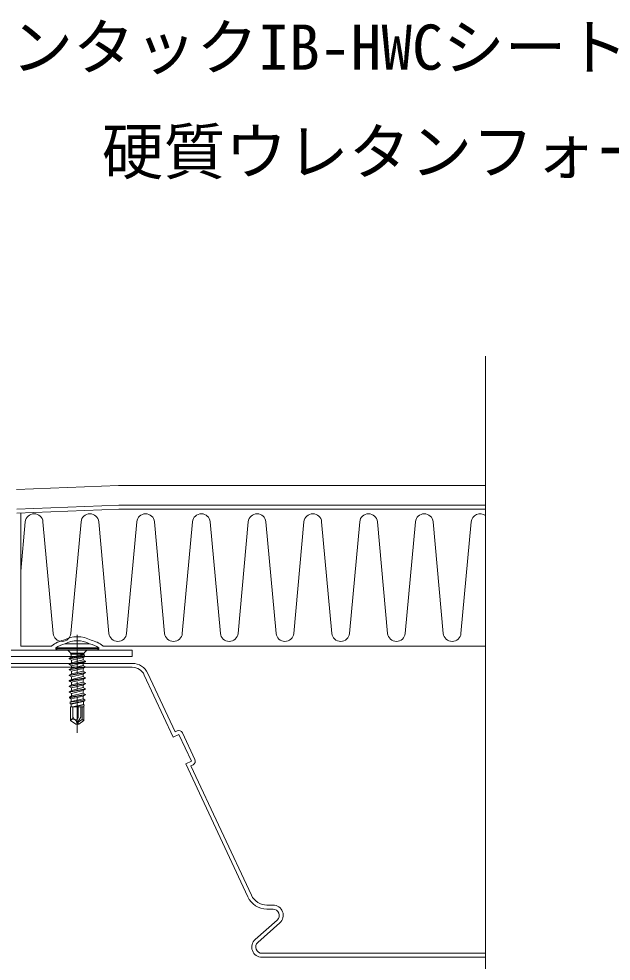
# Model space of a CAD drawing. Units: millimetres, scale not verified. Extents: x -840 to 840, y -594 to 594.
# Drawn here: x -340.1 to -189.1, y -267.6 to -27.1 of the extents above; entities that cross this region are included whole.
import ezdxf
from ezdxf.enums import TextEntityAlignment as Align

# ---------------------------------------------------------------- set-up
doc = ezdxf.new("R2010")
doc.units = ezdxf.units.MM
doc.header["$LTSCALE"] = 2
doc.linetypes.add('CHAIN1', pattern=[8, 5, -1, 1, -1])
for name, color, linetype, lineweight in [('0-2_タイトル文字', 5, 'Continuous', 9), ('0-6_鋼材(受け鋼鈑)', 7, 'Continuous', 9), ('0-9_中心線', 2, 'CHAIN1', 9), ('0-B_断熱材', 4, 'Continuous', 9), ('0-F_基準線(IBｼｰﾄ)', 7, 'Continuous', 9), ('1-2_部材(ﾋﾞｽ類)', 7, 'Continuous', 9), ('1-5_破断線', 7, 'Continuous', 9)]:
    doc.layers.add(name, color=color, linetype=linetype, lineweight=lineweight)
doc.styles.add('ＭＳ ゴシック', font='')
doc.styles.get('ＭＳ ゴシック').set_extended_font_data('MS Gothic')

msp = doc.modelspace()

# ---------------------------------------------------------------- linework, layer by layer
at = {"layer": '0-6_鋼材(受け鋼鈑)'}
for p, q in [((-311.234, -191.574), (-355.787, -191.574)), ((-355.787, -192.574), (-311.234, -192.574)), ((-295.228, -216.101), (-298.398, -209.304)), ((-275.307, -253.274), (-276.857, -253.274)), ((-276.857, -254.274), (-275.307, -254.274)), ((-274.247, -257.073), (-279.854, -262.025)), ((-279.192, -262.774), (-273.585, -257.822)), ((-221.14, -265.574), (-278.133, -265.574))]:
    msp.add_line(p, q, dxfattribs=at)
at = {"layer": '0-6_鋼材(受け鋼鈑)', "color": 2}
msp.add_lwpolyline([(-354.787, -189.774), (-311.234, -189.774), (-311.234, -188.174), (-354.787, -188.174)], dxfattribs=at)
at = {"layer": '0-6_鋼材(受け鋼鈑)'}
for points in [[(-308.153, -194.537), (-300.754, -210.403), (-299.304, -209.726), (-296.134, -216.524), (-297.585, -217.2), (-281.751, -251.156)], [(-299.727, -208.82), (-300.27, -209.074), (-307.246, -194.114)], [(-280.844, -250.733), (-296.256, -217.684), (-295.712, -217.43)], [(-278.133, -266.574), (-272.707, -266.574), (-221.14, -266.574)]]:
    msp.add_lwpolyline(points, dxfattribs=at)
for centre, radius, start, end in [((-311.234, -195.974), 4.4, 25, 90), ((-311.234, -195.974), 3.4, 25, 90), ((-299.304, -209.726), 1, 25, 115), ((-296.134, -216.524), 1, 295, 25), ((-276.857, -248.874), 5.4, 205, 270), ((-276.857, -248.874), 4.4, 205, 270), ((-275.307, -255.874), 2.6, 311.45256, 90), ((-275.307, -255.874), 1.6, 311.45256, 90), ((-278.133, -263.974), 2.6, 131.45256, 270), ((-278.133, -263.974), 1.6, 131.45256, 270)]:
    msp.add_arc(centre, radius, start, end, dxfattribs=at)
at = {"layer": '0-9_中心線'}
msp.add_line((-325.234, -184.274), (-325.234, -209.274), dxfattribs=at)
at = {"layer": '0-B_断熱材', "color": 7}
for p, q in [((-340.64, -153.214), (-314.64, -152.174)), ((-339.64, -153.174), (-339.64, -187.174)), ((-314.64, -152.174), (-221.14, -152.174)), ((-331.734, -187.174), (-339.64, -187.174)), ((-331.734, -187.059), (-331.734, -187.174)), ((-318.734, -187.059), (-318.734, -187.174)), ((-221.14, -187.174), (-318.734, -187.174))]:
    msp.add_line(p, q, dxfattribs=at)
at = {"layer": '0-B_断熱材'}
for p, q in [((-338.493, -155.439), (-339.64, -167.991)), ((-333.986, -155.439), (-331.386, -183.908)), ((-324.278, -155.439), (-326.879, -183.908)), ((-319.772, -155.439), (-317.171, -183.908)), ((-310.064, -155.439), (-312.664, -183.908)), ((-305.557, -155.439), (-302.956, -183.908)), ((-295.849, -155.439), (-298.449, -183.908)), ((-291.342, -155.439), (-288.742, -183.908)), ((-281.634, -155.439), (-284.235, -183.908)), ((-277.127, -155.439), (-274.527, -183.908)), ((-267.42, -155.439), (-270.02, -183.908)), ((-262.913, -155.439), (-260.312, -183.908)), ((-253.205, -155.439), (-255.805, -183.908)), ((-248.698, -155.439), (-246.097, -183.908)), ((-238.99, -155.439), (-241.591, -183.908)), ((-234.483, -155.439), (-231.883, -183.908)), ((-224.775, -155.439), (-227.376, -183.908))]:
    msp.add_line(p, q, dxfattribs=at)
for centre, start, end in [((-336.24, -155.65), 5.35135, 174.64865), ((-322.025, -155.65), 5.35135, 174.64865), ((-307.81, -155.65), 5.35135, 174.64865), ((-293.596, -155.65), 5.35135, 174.64865), ((-279.381, -155.65), 5.35135, 174.64865), ((-265.166, -155.65), 5.35135, 174.64865), ((-250.951, -155.65), 5.35135, 174.64865), ((-236.737, -155.65), 5.35135, 174.64865), ((-222.522, -155.65), 52.36261, 174.64865), ((-329.132, -183.697), 185.35135, 354.64865), ((-314.918, -183.697), 185.35135, 354.64865), ((-300.703, -183.697), 185.35135, 354.64865), ((-286.488, -183.697), 185.35135, 354.64865), ((-272.273, -183.697), 185.35135, 354.64865), ((-258.059, -183.697), 185.35135, 354.64865), ((-243.844, -183.697), 185.35135, 354.64865), ((-229.629, -183.697), 185.35135, 354.64865)]:
    msp.add_arc(centre, 2.263, start, end, dxfattribs=at)
at = {"layer": '0-B_断熱材', "color": 7}
for centre, radius, start, end in [((-325.234, -192.074), 7.3, 61.3207, 118.67928), ((-327.157, -193.001), 7.5, 102.16512, 127.61031), ((-323.311, -193.001), 7.5, 52.38969, 77.83486)]:
    msp.add_arc(centre, radius, start, end, dxfattribs=at)
at = {"layer": '0-F_基準線(IBｼｰﾄ)'}
for p, q in [((-340.761, -147.214), (-314.76, -146.174)), ((-314.76, -146.174), (-221.14, -146.174)), ((-340.661, -152.214), (-314.66, -151.174)), ((-314.66, -151.174), (-221.14, -151.174))]:
    msp.add_line(p, q, dxfattribs=at)
at = {"layer": '1-2_部材(ﾋﾞｽ類)'}
for p, q in [((-330.734, -187.574), (-330.734, -187.874)), ((-330.734, -187.574), (-319.734, -187.574)), ((-322.084, -186.618), (-328.384, -186.618)), ((-319.734, -187.574), (-319.734, -187.874)), ((-330.734, -187.874), (-319.734, -187.874)), ((-330.734, -187.874), (-330.376, -188.174)), ((-330.376, -188.174), (-320.091, -188.174)), ((-327.568, -188.32), (-327.06, -188.827)), ((-327.309, -190.334), (-323.411, -189.483)), ((-327.309, -190.434), (-323.317, -189.82)), ((-326.914, -188.974), (-323.554, -188.974)), ((-326.914, -188.974), (-323.554, -188.974)), ((-326.914, -189.181), (-326.809, -189.312)), ((-323.554, -189.181), (-326.914, -189.181)), ((-326.235, -189.181), (-326.809, -189.312)), ((-326.809, -189.312), (-326.76, -190.017)), ((-323.661, -189.339), (-326.76, -190.017)), ((-323.317, -189.82), (-323.71, -190.047)), ((-323.65, -189.181), (-323.661, -189.339)), ((-323.411, -189.483), (-323.661, -189.339)), ((-323.411, -189.483), (-323.317, -189.82)), ((-323.408, -188.827), (-322.9, -188.32)), ((-319.734, -187.874), (-320.091, -188.174)), ((-327.309, -190.334), (-326.76, -190.017)), ((-327.309, -190.334), (-327.309, -190.434)), ((-327.309, -190.434), (-326.734, -190.766)), ((-327.309, -191.744), (-323.159, -191.039)), ((-327.309, -191.844), (-323.159, -191.139)), ((-327.309, -191.744), (-326.734, -191.412)), ((-327.309, -191.744), (-327.309, -191.844)), ((-327.309, -191.844), (-326.734, -192.176)), ((-325.109, -190.384), (-326.734, -190.766)), ((-323.734, -190.707), (-326.734, -191.412)), ((-326.734, -190.766), (-326.734, -191.412)), ((-323.734, -191.471), (-326.734, -192.176)), ((-323.734, -192.117), (-326.734, -192.822)), ((-326.734, -192.176), (-326.734, -192.822)), ((-325.109, -190.384), (-323.71, -190.047)), ((-323.71, -190.047), (-323.734, -190.384)), ((-323.734, -190.384), (-323.734, -190.707)), ((-323.159, -191.039), (-323.734, -190.707)), ((-323.159, -191.139), (-323.734, -191.471)), ((-323.734, -191.471), (-323.734, -192.117)), ((-323.159, -192.449), (-323.734, -192.117)), ((-323.159, -191.039), (-323.159, -191.139)), ((-327.309, -193.154), (-323.159, -192.449)), ((-327.309, -193.254), (-323.159, -192.549)), ((-327.309, -193.154), (-326.734, -192.822)), ((-327.309, -193.154), (-327.309, -193.254)), ((-327.309, -193.254), (-326.734, -193.586)), ((-327.309, -194.564), (-323.159, -193.859)), ((-327.309, -194.664), (-323.159, -193.959)), ((-327.309, -194.564), (-326.734, -194.232)), ((-327.309, -194.564), (-327.309, -194.664)), ((-327.309, -194.664), (-326.734, -194.996)), ((-323.734, -192.881), (-326.734, -193.586)), ((-323.734, -193.527), (-326.734, -194.232)), ((-326.734, -193.586), (-326.734, -194.232)), ((-323.734, -194.291), (-326.734, -194.996)), ((-323.159, -192.549), (-323.734, -192.881)), ((-323.734, -192.881), (-323.734, -193.527)), ((-323.159, -193.859), (-323.734, -193.527)), ((-323.159, -193.959), (-323.734, -194.291)), ((-323.734, -194.291), (-323.734, -194.937)), ((-323.159, -192.449), (-323.159, -192.549)), ((-323.159, -193.859), (-323.159, -193.959)), ((-327.309, -195.974), (-323.159, -195.269)), ((-327.309, -196.074), (-323.159, -195.369)), ((-327.309, -195.974), (-326.734, -195.642)), ((-327.309, -195.974), (-327.309, -196.074)), ((-327.309, -196.074), (-326.734, -196.406)), ((-327.309, -197.384), (-323.159, -196.679)), ((-327.309, -197.484), (-323.159, -196.779)), ((-327.309, -197.384), (-326.734, -197.052)), ((-323.734, -194.937), (-326.734, -195.642)), ((-326.734, -194.996), (-326.734, -195.642)), ((-323.734, -195.701), (-326.734, -196.406)), ((-323.734, -196.347), (-326.734, -197.052)), ((-326.734, -196.406), (-326.734, -197.052)), ((-323.734, -197.111), (-326.734, -197.816)), ((-323.159, -195.269), (-323.734, -194.937)), ((-323.159, -195.369), (-323.734, -195.701)), ((-323.734, -195.701), (-323.734, -196.347)), ((-323.159, -196.679), (-323.734, -196.347)), ((-323.159, -196.779), (-323.734, -197.111)), ((-323.734, -197.111), (-323.734, -197.757)), ((-323.159, -195.269), (-323.159, -195.369)), ((-323.159, -196.679), (-323.159, -196.779)), ((-327.309, -197.384), (-327.309, -197.484)), ((-327.309, -197.484), (-326.734, -197.816)), ((-327.309, -198.794), (-323.159, -198.089)), ((-327.309, -198.894), (-323.159, -198.189)), ((-327.309, -198.794), (-326.734, -198.462)), ((-327.309, -198.794), (-327.309, -198.894)), ((-327.309, -198.894), (-326.734, -199.226)), ((-327.266, -200.179), (-323.159, -199.499)), ((-327.244, -200.341), (-323.159, -199.599)), ((-323.734, -197.757), (-326.734, -198.462)), ((-326.734, -197.816), (-326.734, -198.462)), ((-323.734, -198.521), (-326.734, -199.226)), ((-323.734, -199.167), (-326.734, -199.872)), ((-326.734, -199.854), (-326.734, -199.226)), ((-323.159, -198.089), (-323.734, -197.757)), ((-323.159, -198.189), (-323.734, -198.521)), ((-323.734, -198.521), (-323.734, -199.167)), ((-323.159, -199.499), (-323.734, -199.167)), ((-323.159, -199.599), (-323.731, -199.929)), ((-323.159, -198.089), (-323.159, -198.189)), ((-323.159, -199.499), (-323.159, -199.599)), ((-327.266, -200.179), (-326.734, -199.872)), ((-327.266, -200.179), (-327.244, -200.341)), ((-327.244, -200.341), (-326.761, -200.62)), ((-327.092, -201.488), (-323.289, -200.833)), ((-327.092, -201.488), (-326.785, -201.311)), ((-327.092, -201.488), (-327.041, -201.868)), ((-327.041, -201.868), (-323.325, -201.105)), ((-327.041, -201.868), (-326.809, -202.002)), ((-326.809, -202.002), (-326.832, -202.674)), ((-323.683, -201.311), (-326.809, -202.002)), ((-323.708, -200.592), (-326.785, -201.311)), ((-326.761, -200.62), (-326.785, -201.311)), ((-323.731, -199.929), (-326.761, -200.62)), ((-326.734, -199.854), (-326.734, -199.872)), ((-323.658, -202.031), (-326.498, -202.674)), ((-323.731, -199.929), (-323.708, -200.592)), ((-323.289, -200.833), (-323.708, -200.592)), ((-323.325, -201.105), (-323.683, -201.311)), ((-323.683, -201.311), (-323.658, -202.031)), ((-323.463, -202.143), (-323.658, -202.031)), ((-323.289, -200.833), (-323.325, -201.105)), ((-326.934, -202.674), (-326.934, -206.156)), ((-323.534, -202.674), (-326.934, -202.674)), ((-326.334, -205.12), (-326.334, -202.674)), ((-326.263, -202.674), (-323.463, -202.143)), ((-325.034, -205.51), (-325.034, -202.674)), ((-324.334, -205.268), (-324.334, -202.674)), ((-324.034, -205.896), (-324.034, -202.674)), ((-323.709, -202.674), (-323.528, -202.632)), ((-323.528, -202.632), (-323.601, -202.674)), ((-323.534, -202.674), (-323.534, -206.156)), ((-323.463, -202.143), (-323.528, -202.632)), ((-326.685, -205.926), (-326.934, -206.156)), ((-325.941, -205.875), (-325.873, -205.922)), ((-325.332, -206.732), (-325.234, -207.174)), ((-325.145, -206.674), (-325.234, -207.174)), ((-325.184, -205.769), (-325.034, -205.51)), ((-324.334, -205.268), (-325.145, -206.674)), ((-325.145, -206.674), (-324.034, -205.896)), ((-324.873, -207.094), (-325.145, -206.674)), ((-324.873, -207.094), (-323.534, -206.156)), ((-324.034, -205.896), (-323.534, -206.156)), ((-325.234, -207.174), (-324.873, -207.094))]:
    msp.add_line(p, q, dxfattribs=at)
msp.add_lwpolyline([(-326.934, -206.156), (-325.595, -207.094), (-325.234, -207.174)], dxfattribs=at)
for centre, radius, start, end in [((-327.157, -193.001), 6.5, 100.88238, 123.38979), ((-325.234, -192.074), 6.3, 60.00001, 119.99999), ((-323.311, -193.001), 6.5, 56.61021, 79.11762), ((-327.921, -188.674), 0.5, 45, 90), ((-327.414, -189.181), 0.5, 360, 45), ((-323.054, -189.181), 0.5, 135, 180), ((-322.547, -188.674), 0.5, 90, 135), ((-326.282, -206.361), 0.594, 55, 132.84567), ((-327.432, -205.12), 1.099, 312.84567, 0), ((-325.413, -205.12), 0.921, 180, 235), ((-325.598, -205.53), 0.479, 235, 330), ((-326.644, -207.023), 1.344, 12.5, 55), ((-324.02, -206.441), 1.344, 150, 192.5)]:
    msp.add_arc(centre, radius, start, end, dxfattribs=at)
at = {"layer": '1-5_破断線'}
msp.add_line((-221.14, -309.499), (-221.14, -113.174), dxfattribs=at)

# ---------------------------------------------------------------- texts
at = {"layer": '0-2_タイトル文字', "color": 7, "style": 'ＭＳ ゴシック'}
for s, p in [('サンタックIB-HWCシート t=1.5㎜以上', (-357.793, -43.506)), ('硬質ウレタンフォーム t=35～50㎜', (-318.988, -70.175))]:
    msp.add_text(s, height=11.54, dxfattribs=at).set_placement(p, align=Align.BOTTOM_LEFT)

doc.saveas('drawing.dxf')
